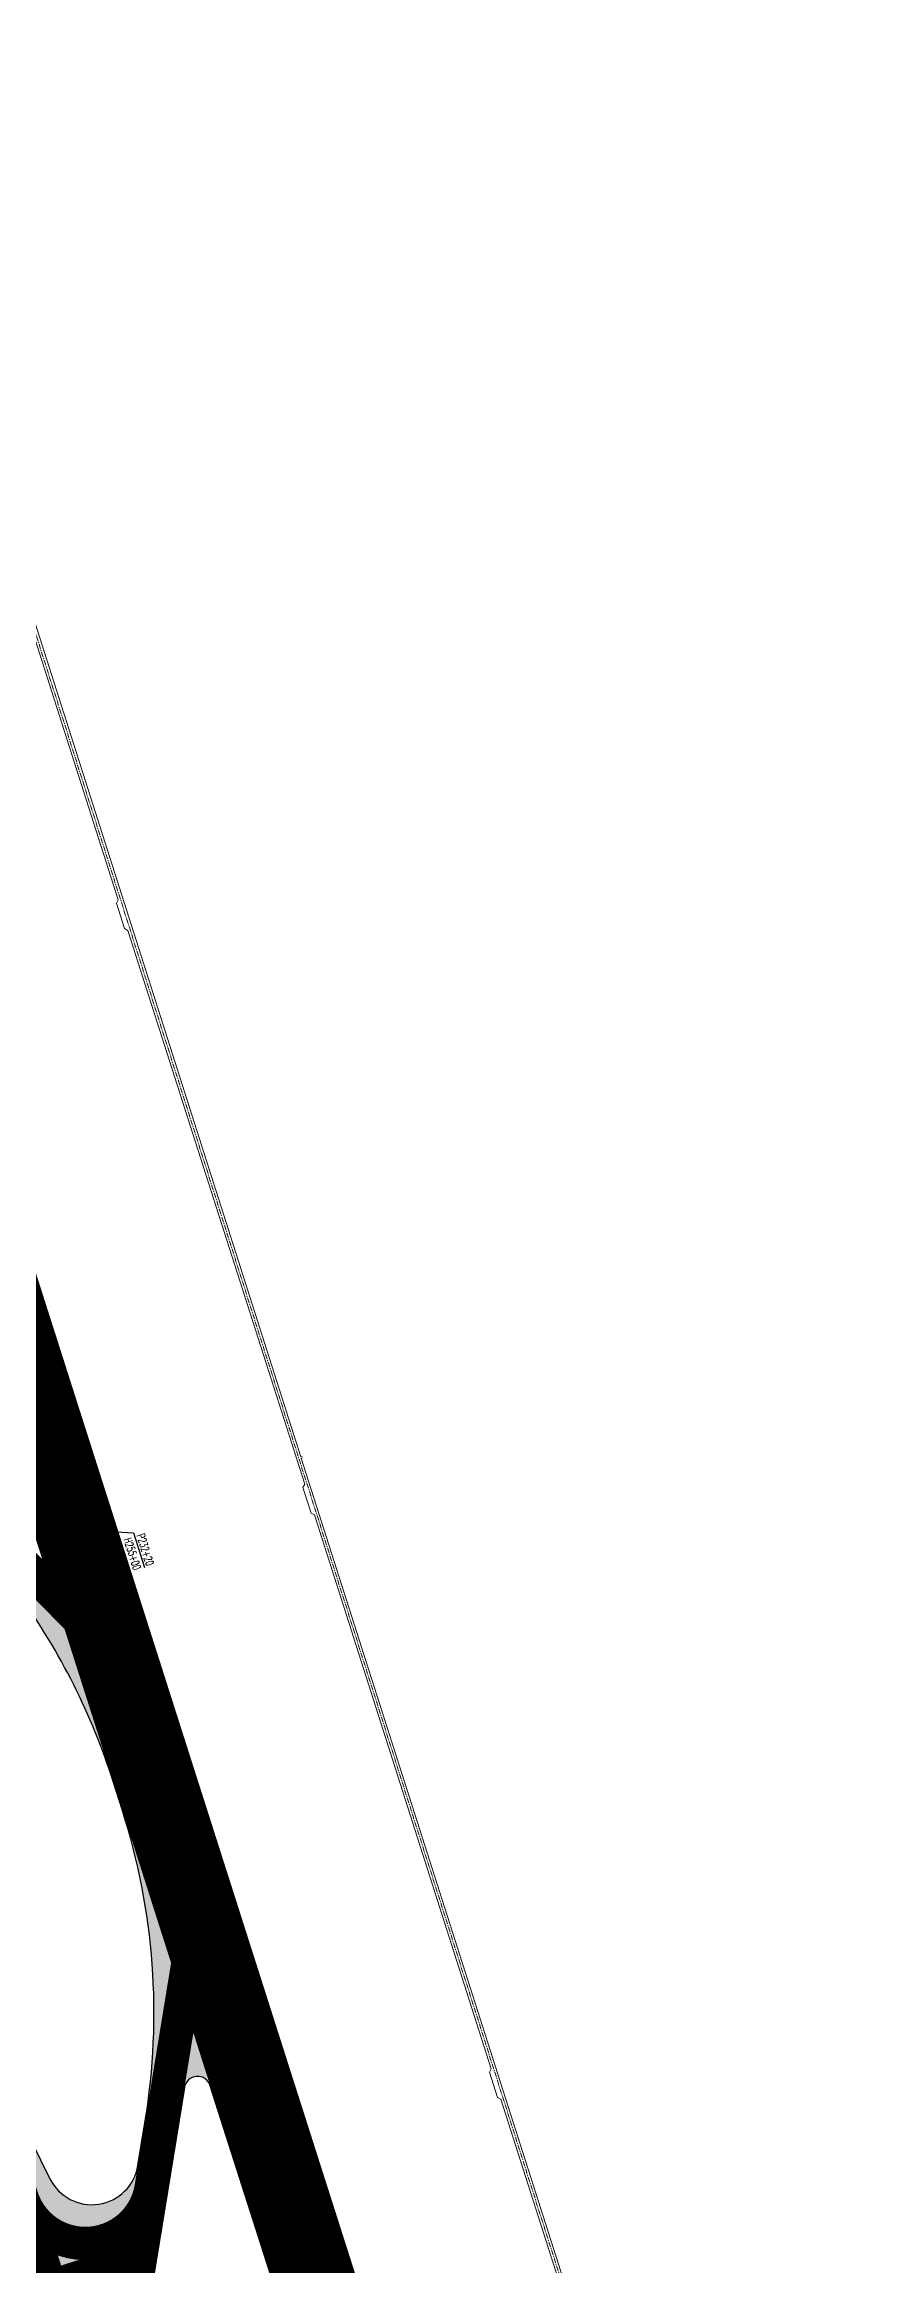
# Model space of a CAD drawing. Header units: millimetres. Extents: x 7502 to 11404, y 5706 to 12222.
# Drawn here: x 10411 to 11026, y 8984 to 10648 of the extents above; entities that cross this region are included whole.
import ezdxf
from ezdxf.enums import TextEntityAlignment as Align

# ---------------------------------------------------------------- set-up
doc = ezdxf.new("R2010")
doc.units = ezdxf.units.MM
doc.header["$LTSCALE"] = 0.5
doc.linetypes.add('CENTER', pattern=[50.8, 31.75, -6.35, 6.35, -6.35])
for name, color, linetype in [('MapLayer_ARP', 7, 'Continuous'), ('MapLayer_Runway', 7, 'Continuous'), ('MapLayer_Runway CenterLiners', 7, 'Continuous'), ('MapLayer_RwyContour', 7, 'Continuous'), ('MapLayer_Taxiway', 7, 'Continuous'), ('MapLayer_Taxiway CenterLines', 7, 'Continuous'), ('MapLayer_TwyContour', 7, 'Continuous'), ('MapLayer_WcRoads', 6, 'Continuous')]:
    doc.layers.add(name, color=color, linetype=linetype)
doc.styles.add('bzh', font='simplex.shx', dxfattribs={"width": 0.7, "height": 6})

msp = doc.modelspace()

# ---------------------------------------------------------------- hatches: boundary and pattern name
at = {"layer": 'MapLayer_Taxiway'}
h = msp.add_hatch(color=8, dxfattribs=at)
h.dxf.hatch_style = 1
h.paths.add_polyline_path([(10316.4, 9588.7), (10212.1, 9694.1, -0.118358), (10151.6, 9794), (10233.2, 9538.4, -0.788336)])
h.paths.add_polyline_path([(10369.5, 9422.4), (10381.8, 9497.6, 0.009811), (10384.9, 9518.9, 0.009811), (10370, 9534.6), (10316.4, 9588.7, 0.788336), (10233.2, 9538.4), (10272.5, 9415.2, 0.788336)])
h.paths.add_polyline_path([(10318.4, 9568.9), (10370.1, 9514.2), (10359.6, 9439.7, -0.797884), (10291.6, 9433.9), (10259.6, 9534.3, -0.797884)], flags=16)
h.paths.add_polyline_path([(10343.9, 9266.3), (10369.5, 9422.4, -0.788336), (10272.5, 9415.2), (10328.5, 9239.9, 0.156722)])
h.paths.add_polyline_path([(10344.7, 9270.3, -0.177434), (10328.5, 9239.9), (10354.1, 9159.6, -0.112439)])
h.paths.add_polyline_path([(10491.1, 9041.3), (10503.4, 9116.5, 0.036138), (10510.6, 9195.6), (10469.5, 9324.1, -0.118358), (10486.6, 9091.3), (10481.1, 9057.8, -0.729222), (10415.2, 9047.9), (10380.3, 9118.6), (10373.5, 9140, -0.118358), (10361.8, 9298.3), (10392.5, 9485.3, -0.07862), (10462.7, 9345.7), (10421.6, 9474.2, 0.026318), (10384.9, 9518.9, -0.009811), (10381.8, 9497.6), (10369.5, 9422.4), (10345.5, 9276.1, 0.118358), (10354.1, 9159.6), (10394.1, 9034.2, 0.788336)])
h.paths.add_polyline_path([(10453.3, 8979.2, 0.282029), (10487.4, 9018.7), (10491.1, 9041.3, -0.788336), (10394.1, 9034.2), (10415.5, 8967.1)])
h.paths.add_polyline_path([(10467.1, 8895), (10487.4, 9018.7, -0.282029), (10453.3, 8979.2), (10415.5, 8967.1), (10475.7, 8778.6, -0.118358)])
h = msp.add_hatch(color=8, dxfattribs=at)
h.dxf.hatch_style = 1
h.paths.add_polyline_path([(10612.7, 8660.2), (10625, 8735.4, 0.036138), (10632.2, 8814.5), (10591.7, 8941.5), (10600.8, 8894.5), (10568, 8884.1), (10502.9, 8874.2, -0.509157), (10480.2, 8897.2), (10516, 9116.2, -0.788336), (10535.4, 9117.6), (10510.6, 9195.6, -0.036138), (10503.4, 9116.5), (10467.1, 8895, 0.118358), (10475.7, 8778.6), (10515.7, 8653.1, 0.788339)])
h.paths.add_polyline_path([(10508.6, 8826.4), (10575.6, 8860.2), (10608.4, 8870.7, -0.08075), (10608.2, 8710.3), (10602.7, 8676.7, -0.731561), (10536.7, 8667.1), (10505.5, 8731.3), (10494.6, 8799.1, -0.326426)], flags=16)
h.paths.add_polyline_path([(10593.2, 8541.3), (10612.7, 8660.2, -0.788339), (10515.7, 8653.1), (10563.5, 8503.4, 0.256747)])
h.paths.add_polyline_path([(10588.8, 8513.9), (10593.2, 8541.3, -0.256747), (10563.5, 8503.4), (10597.3, 8397.5, -0.118358)])
h.paths.add_polyline_path([(10517.1, 8488.4), (10517.1, 8488.4, 0.414214), (10548.8, 8549.6), (10578.4, 8456.7, 0.414212)])
h.paths.add_polyline_path([(10578.4, 8456.7), (10563.5, 8503.4, -0.023575), (10559.1, 8501.8), (10517.1, 8488.4, -0.414212)])

# ---------------------------------------------------------------- linework, layer by layer
at = {"layer": 'MapLayer_ARP'}
for p, q in [((10433.9, 9534.6), (10477.8, 9532.3)), ((10477.8, 9532.3), (10486.1, 9506.3))]:
    msp.add_line(p, q, dxfattribs=at)
at = {"layer": 'MapLayer_ARP', "const_width": 0.7}
for points in [[(10429, 9543.9, 0.315011), (10423.5, 9533.2, 0.315011)], [(10443.2, 9539.4, 0.315838), (10432.5, 9545, 0.315838)], [(10424.6, 9529.7, 0.31476), (10435.3, 9524.2)], [(10438.7, 9525.3, 0.315586), (10444.3, 9536, 0.315586)]]:
    msp.add_lwpolyline(points, format="xyb", dxfattribs=at)
at = {"layer": 'MapLayer_Runway', "color": 8, "lineweight": -2, "const_width": 60}
msp.add_lwpolyline([(9885.1, 11254.1), (10982.6, 7815)], dxfattribs=at)
at = {"layer": 'MapLayer_Runway CenterLiners', "const_width": 0.9}
for points in [[(10414.1, 9596.5), (10423.2, 9567.9)], [(10429.3, 9548.9), (10438.4, 9520.3)], [(10444.5, 9501.2), (10453.6, 9472.6)], [(10459.7, 9453.6), (10468.8, 9425)], [(10474.9, 9406), (10484, 9377.4)], [(10490.1, 9358.3), (10499.2, 9329.7)], [(10505.3, 9310.7), (10514.4, 9282.1)], [(10520.5, 9263.1), (10529.6, 9234.5)], [(10535.7, 9215.4), (10544.8, 9186.8)], [(10550.9, 9167.8), (10560, 9139.2)], [(10566.1, 9120.2), (10575.2, 9091.6)], [(10581.3, 9072.5), (10590.4, 9043.9)], [(10596.5, 9024.9), (10605.6, 8996.3)]]:
    msp.add_lwpolyline(points, dxfattribs=at)
at = {"layer": 'MapLayer_RwyContour', "lineweight": 30}
for p, q in [((10164.3, 10477.8), (10663.3, 8914.5)), ((10591.7, 8941.5), (10535.4, 9117.6))]:
    msp.add_line(p, q, dxfattribs=at)
at = {"layer": 'MapLayer_Taxiway', "color": 8, "lineweight": -2, "const_width": 25}
for points in [[(9694.2, 11227.3), (10811.5, 7726.3)], [(10169.9, 9736.8), (10464.3, 9439.3)], [(10335.8, 9216.8), (10403.5, 9629.8)], [(10457.4, 8835.8), (10525.1, 9248.8)], [(10322.6, 8937.5), (10453.3, 8979.2)]]:
    msp.add_lwpolyline(points, dxfattribs=at)
for points in [[(10394.1, 9034.2, 0.788336), (10491.1, 9041.3)], [(10453.3, 8979.2, 0.282029), (10487.4, 9018.7)]]:
    msp.add_lwpolyline(points, format="xyb", dxfattribs=at)
at = {"layer": 'MapLayer_Taxiway CenterLines', "ltscale": 0.3}
for p, q in [((10484.6, 9372.6), (10466.4, 9429.8)), ((10521.3, 9257.8), (10503, 9314.9)), ((10467.1, 8895), (10503.4, 9116.5)), ((10606.2, 8991.5), (10588, 9048.7))]:
    msp.add_line(p, q, dxfattribs=at)
for centre, radius, start, end in [((9979.1, 9147.7), 550, 17.7, 44.7), ((9960.6, 9205.4), 550, 350.7, 17.7), ((10441.8, 9049.4), 50, 197.7, 350.7), ((10438.1, 9026.8), 50, 287.7, 350.7), ((10082.3, 8824.3), 550, 350.7, 17.7)]:
    msp.add_arc(centre, radius, start, end, dxfattribs=at)
at = {"layer": 'MapLayer_TwyContour', "lineweight": 30}
for p, q in [((10469.5, 9324.1), (10462.7, 9345.7)), ((10380.3, 9118.6), (10415.2, 9047.9)), ((10516, 9116.2), (10480.2, 8897.2)), ((10481.1, 9057.8), (10486.6, 9091.3))]:
    msp.add_line(p, q, dxfattribs=at)
for centre, radius, start, end in [((9986.3, 9193.7), 500, 17.7, 35.6813), ((9993.2, 9172.1), 500, 350.7, 17.7), ((10525.9, 9114.6), 10, 17.7, 170.7), ((10446.6, 9063.4), 35, 206.2986, 350.7)]:
    msp.add_arc(centre, radius, start, end, dxfattribs=at)
at = {"layer": 'MapLayer_WcRoads', "linetype": 'CENTER', "lineweight": 0, "ltscale": 0.25}
msp.add_line((11026, 8258.9), (10177.6, 10917.4), dxfattribs=at)
at = {"layer": 'MapLayer_WcRoads', "lineweight": 0, "ltscale": 0.25}
for p, q in [((10466.3, 10006.8), (10178.3, 10909.3)), ((10603.3, 9589.2), (10181.6, 10910.4)), ((10466.3, 10006.8), (10465, 10004.3)), ((10465, 10004.3), (10471.1, 9985.2)), ((10471.1, 9985.2), (10473.6, 9983.9)), ((10606.2, 9568.6), (10473.6, 9983.9)), ((11025.2, 8267), (10603.6, 9588.2)), ((10606.2, 9568.6), (10604.9, 9566.1)), ((10604.9, 9566.1), (10611, 9547)), ((10611, 9547), (10613.5, 9545.7)), ((10746, 9130.3), (10613.5, 9545.7)), ((10746, 9130.3), (10744.7, 9127.8)), ((10744.7, 9127.8), (10750.8, 9108.8)), ((10750.8, 9108.8), (10753.3, 9107.5)), ((10885.9, 8692.1), (10753.3, 9107.5))]:
    msp.add_line(p, q, dxfattribs=at)
for points in [[(10604.2, 9589.5), (10603.3, 9589.2)], [(10604.5, 9588.5), (10603.6, 9588.2)]]:
    msp.add_lwpolyline(points, dxfattribs=at)

# ---------------------------------------------------------------- texts
at = {"layer": 'MapLayer_ARP', "style": 'bzh', "width": 0.65}
for s, p in [('H255+00', (10477, 9516.5)), ('P232+20', (10486.7, 9519.6))]:
    msp.add_text(s, height=6, rotation=287.7, dxfattribs=at).set_placement(p, align=Align.MIDDLE)

doc.saveas('drawing.dxf')
